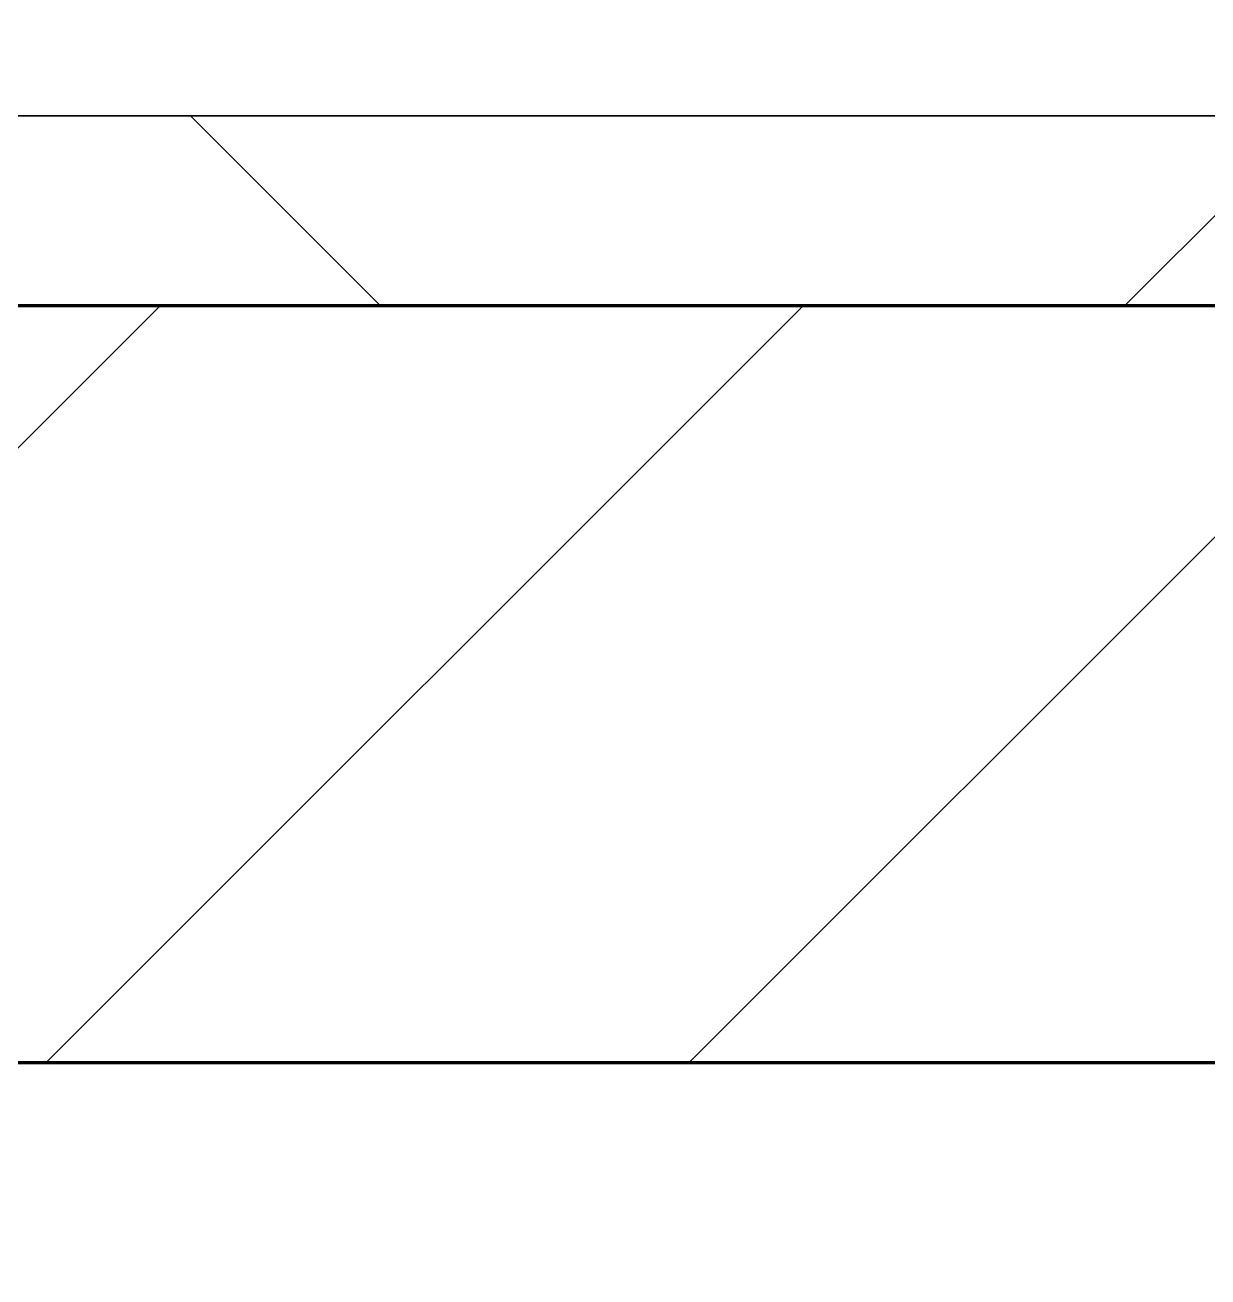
# Model space of a CAD drawing. Header units: millimetres. Extents: x -726012 to -647389, y -20772 to 18805.
# Drawn here: x -667771.3 to -667459.1, y 3872.5 to 4203 of the extents above; entities that cross this region are included whole.
import ezdxf
from ezdxf.xclip import XClip

# ---------------------------------------------------------------- set-up
doc = ezdxf.new("R2010")
doc.units = ezdxf.units.MM
doc.header["$XCLIPFRAME"] = 0
for name, color, linetype, lineweight in [('A-GLAZ-CURT', 2, 'Continuous', 9), ('A-WALL', 5, 'Continuous', 35), ('A-WALL-FNSH', 2, 'Continuous', 35), ('A-WALL-PATT', 1, 'Continuous', 35)]:
    doc.layers.add(name, color=color, linetype=linetype, lineweight=lineweight)
doc.layers.add('A11_ALU.SOLID SHEET', color=2, linetype='Continuous')

# ---------------------------------------------------------------- blocks, each defined once
blk = doc.blocks.new('PPLS-PP19_Custom Tile Pattern - Custom Tile Pattern-V214-4233-01 ENLARGED MULTI-PURPOSE LEVEL - REFLECTED CEILING PLAN - SHEET 4')
at = {"layer": 'A-GLAZ-CURT'}
for p, q in [((-300, 0), (300, 0)), ((300, 0), (-300, 0)), ((195.99, 0), (213.31, 0)), ((213.31, 0), (195.99, 0)), ((230.06, 0), (300, 0)), ((-300, -50), (300, -50)), ((300, -50), (-300, -50))]:
    blk.add_line(p, q, dxfattribs=at)
for points, knots in [([(-15.19, 0), (-13.07, 0), (7.48, 0), (42.82, 0), (88.72, 0), (120.63, 0), (138.28, 0), (138.53, 0)], [-461.142613, -461.142613, -461.142613, -461.142613, -429.606584, -390.253598, -346.313304, -291.370682, -290.5735, -290.5735, -290.5735, -290.5735]), ([(136.44, 0), (121.66, 0), (86.93, 0), (51.16, 0), (31.18, 0)], [-106.750556, -106.750556, -106.750556, -106.750556, -59.610984, 0, 0, 0, 0]), ([(168.37, 0), (167.68, 0), (162.47, 0), (147.02, 0), (109.77, 0), (76.86, 0), (57.82, 0), (46.51, 0), (41.18, 0), (36.02, 0), (35.54, 0), (35.54, 0)], [-543.375029, -543.375029, -543.375029, -543.375029, -530.793311, -458.593899, -401.860199, -357.622665, -341.267687, -334.000314, -326.15566, -319.318397, -317.489778, -317.489778, -317.489778, -317.489778]), ([(36.29, 0), (37.77, 0), (48.82, 0), (64.79, 0), (95.91, 0), (124.45, 0), (132.42, 0), (134.6, 0)], [-314.598523, -314.598523, -314.598523, -314.598523, -305.899624, -287.17622, -249.500363, -194.761443, -152.241002, -152.241002, -152.241002, -152.241002]), ([(94.4, 0), (94.4, 0), (94.64, 0), (99.11, 0), (108.97, 0), (120.79, 0), (139.94, 0), (163.31, 0), (185.23, 0), (193.62, 0), (194.69, 0), (194.79, 0)], [-2348.345796, -2348.345796, -2348.345796, -2348.345796, -2310.419338, -2233.599744, -2052.234781, -1843.028543, -1530.39897, -1095.004608, -529.74427, -295.064701, -265.121568, -265.121568, -265.121568, -265.121568]), ([(129.02, 0), (129.02, 0), (124.41, 0), (122.35, 0), (114.96, 0), (108.04, 0), (103.09, 0)], [-35.386604, -35.386604, -35.386604, -35.386604, -31.430235, -22.807238, -15.488593, 0, 0, 0, 0]), ([(114.39, 0), (114.2, 0), (112.92, 0), (110.73, 0), (108.51, 0)], [-8148.58938, -8148.58938, -8148.58938, -8148.58938, -8105.191388, -7891.265505, -7891.265505, -7891.265505, -7891.265505]), ([(157.9, 0), (156.77, 0), (151.67, 0), (143.29, 0), (134.04, 0), (126.24, 0), (118.6, 0), (114.26, 0), (112.22, 0), (108.52, 0)], [-10292.955006, -10292.955006, -10292.955006, -10292.955006, -10098.273015, -9847.788484, -9677.714971, -9567.007022, -9453.21225, -9220.200448, -9016.135166, -9016.135166, -9016.135166, -9016.135166]), ([(108.75, 0), (113.67, 0), (119.81, 0), (128.63, 0), (128.95, 0)], [-55.915853, -55.915853, -55.915853, -55.915853, -39.050993, -35.895543, -35.895543, -35.895543, -35.895543]), ([(128.58, 0), (128.8, 0), (130.16, 0), (139.26, 0), (152.67, 0), (161.24, 0), (162.19, 0), (162.75, 0)], [-633.326174, -633.326174, -633.326174, -633.326174, -627.736123, -618.981161, -602.094757, -592.980799, -581.414464, -581.414464, -581.414464, -581.414464]), ([(137.1, 0), (136, 0), (133.64, 0), (129.87, 0), (129.11, 0)], [-670.405967, -670.405967, -670.405967, -670.405967, -651.020627, -640.742133, -640.742133, -640.742133, -640.742133]), ([(193.8, 0), (193.33, 0), (190.11, 0), (183.13, 0), (171, 0), (161.95, 0), (161.28, 0), (158.35, 0), (157.85, 0), (157.77, 0)], [-11665.349007, -11665.349007, -11665.349007, -11665.349007, -11565.880756, -11105.624034, -10839.086983, -10768.332124, -10666.779182, -10580.760289, -10550.278881, -10550.278881, -10550.278881, -10550.278881]), ([(245.05, 0), (231.15, 0), (203.34, 0), (177.41, 0), (159.34, 0), (158.33, 0), (158.3, 0)], [-230.106701, -230.106701, -230.106701, -230.106701, -187.987675, -143.776725, -129.632772, -123.352749, -123.352749, -123.352749, -123.352749]), ([(159.07, 0), (159.13, 0), (160.84, 0), (165.21, 0), (174.15, 0), (185.98, 0), (208.82, 0), (219.42, 0), (230.06, 0)], [-115.643202, -115.643202, -115.643202, -115.643202, -114.681583, -87.660824, -65.295536, -41.623857, -24.459831, 0, 0, 0, 0]), ([(162.75, 0), (165.4, 0), (170.91, 0), (172.61, 0), (172.61, 0)], [-111.264224, -111.264224, -111.264224, -111.264224, -56.742688, -19.085662, -19.085662, -19.085662, -19.085662]), ([(244.86, 0), (243.18, 0), (237.81, 0), (226.56, 0), (221.1, 0), (200.27, 0), (182.99, 0), (174.27, 0), (169.67, 0), (168.99, 0)], [-9556.189644, -9556.189644, -9556.189644, -9556.189644, -9406.094246, -9221.510254, -9016.44624, -8717.832359, -8253.978395, -8152.463617, -8069.855175, -8069.855175, -8069.855175, -8069.855175]), ([(215.22, 0), (214.62, 0), (210.55, 0), (203.98, 0), (187.54, 0), (175.3, 0), (169.49, 0)], [-203.825446, -203.825446, -203.825446, -203.825446, -198.527383, -184.406837, -162.427601, -142.916156, -142.916156, -142.916156, -142.916156]), ([(171.51, 0), (176.48, 0), (193.23, 0), (201.73, 0), (208.81, 0), (213.9, 0), (231.59, 0), (242.61, 0), (243.91, 0)], [-7971.819559, -7971.819559, -7971.819559, -7971.819559, -7784.112253, -7606.717214, -7289.299508, -7042.621073, -6582.165592, -6519.523061, -6519.523061, -6519.523061, -6519.523061]), ([(172.07, 0), (177.66, 0), (187.87, 0), (201.08, 0), (207.47, 0), (213.96, 0), (215.11, 0)], [-255.364076, -255.364076, -255.364076, -255.364076, -237.955587, -223.92608, -215.862851, -208.75215, -208.75215, -208.75215, -208.75215]), ([(300, 0), (288.22, 0), (262, 0), (230.43, 0), (219.94, 0), (219.02, 0)], [-12528.858583, -12528.858583, -12528.858583, -12528.858583, -11905.454923, -11162.864862, -10856.732305, -10856.732305, -10856.732305, -10856.732305]), ([(219.9, 0), (220.86, 0), (227.78, 0), (240.32, 0), (245.07, 0)], [-10670.940496, -10670.940496, -10670.940496, -10670.940496, -10511.382485, -9931.260331, -9931.260331, -9931.260331, -9931.260331]), ([(245.08, 0), (254.02, 0), (267.93, 0), (281.71, 0), (291.71, 0), (296.52, 0), (297.86, 0), (298.09, 0)], [-6500.714804, -6500.714804, -6500.714804, -6500.714804, -6068.460911, -5766.029927, -5566.724884, -5280.360606, -5199.253518, -5199.253518, -5199.253518, -5199.253518]), ([(247.1, 0), (246.76, 0), (246.16, 0), (245.31, 0), (245.13, 0)], [-9649.085549, -9649.085549, -9649.085549, -9649.085549, -9581.591397, -9564.416439, -9564.416439, -9564.416439, -9564.416439]), ([(300, 0), (286.53, 0), (268.6, 0), (250.65, 0), (246.22, 0)], [-285.253232, -285.253232, -285.253232, -285.253232, -244.693688, -231.286404, -231.286404, -231.286404, -231.286404]), ([(284.76, 0), (284.76, 0), (285.09, 0), (287.47, 0), (293.59, 0), (297.76, 0), (300, 0)], [-4110.630118, -4110.630118, -4110.630118, -4110.630118, -4053.389046, -3959.664717, -3862.421465, -3746.95702, -3746.95702, -3746.95702, -3746.95702]), ([(297.38, 0), (295.84, 0), (291.62, 0), (285.38, 0), (284.87, 0)], [-4803.172655, -4803.172655, -4803.172655, -4803.172655, -4358.271401, -4143.037883, -4143.037883, -4143.037883, -4143.037883])]:
    blk.add_open_spline(points, degree=3, knots=knots, dxfattribs=at)
for points in [[(108.54, 0), (111.52, 0), (112.65, 0), (113.59, 0)], [(168.74, 0), (168.74, 0), (169.81, 0), (171.51, 0)], [(195.11, 0), (194.91, 0), (194.44, 0), (193.8, 0)], [(245.22, 0), (245.94, 0), (246.54, 0), (246.96, 0)]]:
    blk.add_open_spline(points, degree=3, dxfattribs=at)
blk = doc.blocks.new('PPLS-PP19_Custom Tile Pattern - Custom Tile Pattern-V215-4233-01 ENLARGED MULTI-PURPOSE LEVEL - REFLECTED CEILING PLAN - SHEET 4')
at = {"layer": 'A-GLAZ-CURT'}
for p, q in [((-300, 0), (300, 0)), ((300, 0), (-300, 0)), ((-293.07, 0), (-275.75, 0)), ((-275.75, 0), (-293.07, 0)), ((-222.32, 0), (-218.66, 0)), ((-218.66, 0), (-222.32, 0)), ((-218.3, 0), (-205, 0)), ((-205, 0), (-218.3, 0)), ((-300, -50), (300, -50)), ((300, -50), (-300, -50))]:
    blk.add_line(p, q, dxfattribs=at)
at = {"layer": 'A-GLAZ-CURT', "flags": 128}
for points in [[(-300, 0), (-291.56, 0), (-283.3, 0), (-275.2, 0), (-267.26, 0), (-259.45, 0), (-251.77, 0), (-244.2, 0), (-236.74, 0), (-229.36, 0), (-222.06, 0), (-214.83, 0), (-207.71, 0), (-200.76, 0), (-194.02, 0), (-187.54, 0), (-181.38, 0), (-175.58, 0)], [(-150.63, 0), (-155.53, 0), (-160.27, 0), (-164.95, 0), (-169.65, 0), (-174.47, 0), (-179.49, 0), (-184.81, 0), (-190.44, 0), (-196.37, 0), (-202.58, 0), (-209.04, 0), (-215.73, 0), (-222.63, 0), (-229.72, 0), (-236.97, 0), (-244.39, 0), (-251.96, 0), (-259.67, 0), (-267.51, 0), (-275.48, 0), (-283.55, 0), (-291.73, 0), (-300, 0)]]:
    blk.add_lwpolyline(points, dxfattribs=at)
at = {"layer": 'A-GLAZ-CURT'}
for points, knots in [([(-300, 0), (-284.65, 0), (-236.57, 0), (-188.86, 0), (-158.83, 0), (-151.03, 0)], [-5323.127839, -5323.127839, -5323.127839, -5323.127839, -4502.809032, -2700.551212, -1996.172939, -1996.172939, -1996.172939, -1996.172939]), ([(-149.95, 0), (-169.18, 0), (-209.59, 0), (-262.56, 0), (-294.48, 0), (-300, 0)], [-16710.289822, -16710.289822, -16710.289822, -16710.289822, -15131.813646, -13729.592194, -13439.944408, -13439.944408, -13439.944408, -13439.944408]), ([(-218.29, 0), (-224.41, 0), (-236.29, 0), (-255.22, 0), (-262.59, 0), (-264.9, 0), (-265.4, 0)], [-1180.853056, -1180.853056, -1180.853056, -1180.853056, -858.079193, -543.655514, -208.940337, 0, 0, 0, 0]), ([(-258.6, 0), (-257.91, 0), (-254.26, 0), (-241.25, 0), (-228.24, 0), (-220.2, 0), (-219.1, 0)], [-5722.54675, -5722.54675, -5722.54675, -5722.54675, -5657.471696, -5413.335975, -5017.494783, -4954.41967, -4954.41967, -4954.41967, -4954.41967]), ([(-149.95, 0), (-152.93, 0), (-162.71, 0), (-177.91, 0), (-199.46, 0), (-216.65, 0), (-231.26, 0), (-233.46, 0), (-234, 0)], [-2270.26466, -2270.26466, -2270.26466, -2270.26466, -2113.765672, -1763.376603, -1422.553702, -978.033455, -846.069444, -682.911962, -682.911962, -682.911962, -682.911962]), ([(-233.49, 0), (-233.44, 0), (-232.38, 0), (-230.74, 0), (-225.3, 0), (-223.63, 0)], [-455.274641, -455.274641, -455.274641, -455.274641, -440.605512, -119.536984, 0, 0, 0, 0]), ([(-218.31, 0), (-215.2, 0), (-204.14, 0), (-188.58, 0), (-169.02, 0), (-152.12, 0), (-136.84, 0), (-127.33, 0), (-124.19, 0), (-123.43, 0), (-123.28, 0)], [-5348.270667, -5348.270667, -5348.270667, -5348.270667, -5161.076232, -4739.070012, -4465.409639, -4149.119819, -3839.893365, -3647.167523, -3488.92562, -3439.852845, -3439.852845, -3439.852845, -3439.852845]), ([(-218.28, 0), (-216.41, 0), (-211.58, 0), (-200.2, 0), (-185.8, 0), (-171.77, 0), (-158.7, 0), (-157.22, 0)], [-4938.97347, -4938.97347, -4938.97347, -4938.97347, -4832.723979, -4666.091899, -4349.945572, -4000.813434, -3840.635403, -3840.635403, -3840.635403, -3840.635403]), ([(-150.23, 0), (-150.53, 0), (-152.59, 0), (-158.72, 0), (-174.02, 0), (-185.59, 0), (-202.81, 0), (-213.56, 0), (-217.46, 0)], [-2523.617513, -2523.617513, -2523.617513, -2523.617513, -2477.344047, -2237.412286, -2029.680487, -1755.085331, -1400.429864, -1195.397769, -1195.397769, -1195.397769, -1195.397769])]:
    blk.add_open_spline(points, degree=3, knots=knots, dxfattribs=at)
blk.add_open_spline([(-223.63, 0), (-222.21, 0), (-220.65, 0), (-218.99, 0)], degree=3, dxfattribs=at)
blk = doc.blocks.new('*U885')
at = {"layer": 'A-GLAZ-CURT'}
for name, p in [('PPLS-PP19_Custom Tile Pattern - Custom Tile Pattern-V214-4233-01 ENLARGED MULTI-PURPOSE LEVEL - REFLECTED CEILING PLAN - SHEET 4', (8400, 11720.41)), ('PPLS-PP19_Custom Tile Pattern - Custom Tile Pattern-V215-4233-01 ENLARGED MULTI-PURPOSE LEVEL - REFLECTED CEILING PLAN - SHEET 4', (9000, 11720.41))]:
    blk.add_blockref(name, p, dxfattribs=at)
blk = doc.blocks.new('*U1287')
blk.add_lwpolyline([(21173.36, -580), (28210, -580), (28210, -6849.96), (45954.15, -6849.96), (45954.15, 600), (82995.06, 600), (83086.47, 650), (90052, 650), (90392, 990), (103159.16, 990), (103159.16, 4990), (21173.36, 4990), (21173.36, 3485.45), (21203.36, 3485.45), (21203.36, 925.54), (21173.36, 925.54), (21173.36, -580)])

msp = doc.modelspace()

# ---------------------------------------------------------------- hatches: boundary and pattern name
at = {"layer": 'A-WALL-PATT', "lineweight": 9}
h = msp.add_hatch(dxfattribs=at)
h.set_pattern_fill('FP_3', color=256, style=0, pattern_type=2)
h.set_pattern_definition([(45, (0, 0), (-212.13203, 212.13203), []), (135, (0, 0), (-212.13203, -212.13203), [])])
h.paths.add_polyline_path([(-661708.03, 4129.02), (-661758.03, 4179.02), (-698678.22, 4179.02), (-698678.22, 4129.02), (-663127.46, 4129.02)])
h = msp.add_hatch(dxfattribs=at)
h.set_pattern_fill('FP_2', color=256, style=0, pattern_type=2)
h.set_pattern_definition([(45, (0, 0), (-84.852814, 84.852814), [])])
h.paths.add_polyline_path([(-661508.03, 3929.02), (-661708.03, 4129.02), (-698478.22, 4129.02), (-698478.22, 3929.02), (-661790.87, 3929.02)])

# ---------------------------------------------------------------- linework, layer by layer
at = {"layer": 'A-WALL', "color": 7, "lineweight": 70}
for p, q in [((-698478.22, 4129.02), (-661708.03, 4129.02)), ((-661790.87, 3929.02), (-672727.37, 3929.02))]:
    msp.add_line(p, q, dxfattribs=at)
at = {"layer": 'A-WALL-FNSH', "color": 250}
for p, q in [((-698678.22, 4179.02), (-661758.03, 4179.02)), ((-661708.03, 4129.02), (-698678.22, 4129.02))]:
    msp.add_line(p, q, dxfattribs=at)

# ---------------------------------------------------------------- block references
msp.add_blockref('*U885', (-676282.37, -7541.39))

# ---------------------------------------------------------------- next in the draw order: block references
at = {"layer": 'A11_ALU.SOLID SHEET'}
ref = msp.add_blockref('*U1287', (-744682.37, 3579.02), dxfattribs=at)
XClip(ref).set_block_clipping_path([(22516.8245944298, -23612.0000696909), (92487.8891097467, 7199.9972603897)])

doc.saveas('drawing.dxf')
